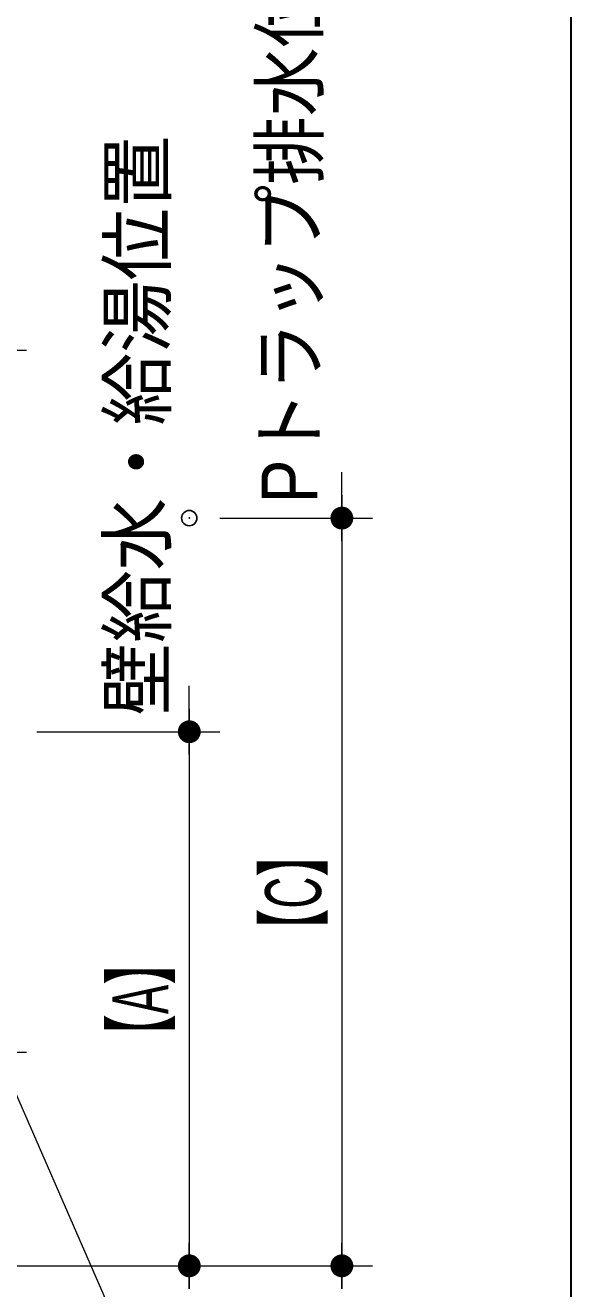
# Model space of a CAD drawing. Units: millimetres, scale not verified. Extents: x -6062 to 6062, y -3045 to 3045.
# Drawn here: x -3375 to -3018, y -2035 to -1207 of the extents above; entities that cross this region are included whole.
import ezdxf
from ezdxf.enums import TextEntityAlignment as Align

# ---------------------------------------------------------------- set-up
doc = ezdxf.new("R2010")
doc.units = ezdxf.units.MM
doc.header["$LTSCALE"] = 20
doc.header["$PDMODE"] = 32
doc.header["$PDSIZE"] = 10
doc.linetypes.add('USER1', pattern=[2.91, 1.76, -0.4, 0.35, -0.4])
for name, color, linetype, lineweight in [('0-0_1図面枠', 7, 'Continuous', 20), ('0-2_2寸法-1', 7, 'Continuous', 15), ('0-3_0', 7, 'Continuous', 25), ('0-5_2寸法-2', 7, 'Continuous', 15), ('0-6_5ボウル・キャビネット', 7, 'Continuous', 15), ('0-8_2寸法-3', 7, 'Continuous', 15)]:
    doc.layers.add(name, color=color, linetype=linetype, lineweight=lineweight)
doc.layers.add('0-4_Defpoints', color=7, linetype='Continuous')
doc.styles.add('ＭＳ Ｐゴシック', font='')
doc.styles.get('ＭＳ Ｐゴシック').set_extended_font_data('MS PGothic')

# ---------------------------------------------------------------- blocks, each defined once
blk = doc.blocks.new('_Dot')
at = {"layer": '0-3_0'}
blk.add_line((-10, 0), (-20, 0), dxfattribs=at)
for points in [[(0, 0), (-10, 0), (-9.92, 1.25)], [(0, 0), (-9.92, -1.25), (-10, 0)], [(0, 0), (-9.92, 1.25), (-9.69, 2.49)], [(0, 0), (-9.69, -2.49), (-9.92, -1.25)], [(0, 0), (-9.69, 2.49), (-9.3, 3.68)], [(0, 0), (-9.3, -3.68), (-9.69, -2.49)], [(0, 0), (-9.3, 3.68), (-8.76, 4.82)], [(0, 0), (-8.76, -4.82), (-9.3, -3.68)], [(0, 0), (-8.76, 4.82), (-8.09, 5.88)], [(0, 0), (-8.09, -5.88), (-8.76, -4.82)], [(0, 0), (-8.09, 5.88), (-7.29, 6.85)], [(0, 0), (-7.29, -6.85), (-8.09, -5.88)], [(0, 0), (-7.29, 6.85), (-6.37, 7.71)], [(0, 0), (-6.37, -7.71), (-7.29, -6.85)], [(0, 0), (-6.37, 7.71), (-5.36, 8.44)], [(0, 0), (-5.36, -8.44), (-6.37, -7.71)], [(0, 0), (-5.36, 8.44), (-4.26, 9.05)], [(0, 0), (-4.26, -9.05), (-5.36, -8.44)], [(0, 0), (-4.26, 9.05), (-3.09, 9.51)], [(0, 0), (-3.09, -9.51), (-4.26, -9.05)], [(0, 0), (-3.09, 9.51), (-1.87, 9.82)], [(0, 0), (-1.87, -9.82), (-3.09, -9.51)], [(0, 0), (-1.87, 9.82), (-0.63, 9.98)], [(0, 0), (-0.63, -9.98), (-1.87, -9.82)], [(0, 0), (-0.63, 9.98), (0.63, 9.98)], [(0, 0), (0.63, -9.98), (-0.63, -9.98)], [(0, 0), (0.63, 9.98), (1.87, 9.82)], [(0, 0), (1.87, 9.82), (3.09, 9.51)], [(0, 0), (3.09, 9.51), (4.26, 9.05)], [(0, 0), (4.26, 9.05), (5.36, 8.44)], [(0, 0), (5.36, 8.44), (6.37, 7.71)], [(0, 0), (6.37, 7.71), (7.29, 6.85)], [(0, 0), (7.29, 6.85), (8.09, 5.88)], [(0, 0), (8.09, 5.88), (8.76, 4.82)], [(0, 0), (8.76, 4.82), (9.3, 3.68)], [(0, 0), (9.3, 3.68), (9.69, 2.49)], [(0, 0), (9.69, 2.49), (9.92, 1.25)], [(0, 0), (9.92, 1.25), (10, 0)], [(0, 0), (1.87, -9.82), (0.63, -9.98)], [(0, 0), (3.09, -9.51), (1.87, -9.82)], [(0, 0), (4.26, -9.05), (3.09, -9.51)], [(0, 0), (5.36, -8.44), (4.26, -9.05)], [(0, 0), (6.37, -7.71), (5.36, -8.44)], [(0, 0), (7.29, -6.85), (6.37, -7.71)], [(0, 0), (8.09, -5.88), (7.29, -6.85)], [(0, 0), (8.76, -4.82), (8.09, -5.88)], [(0, 0), (9.3, -3.68), (8.76, -4.82)], [(0, 0), (9.69, -2.49), (9.3, -3.68)], [(0, 0), (9.92, -1.25), (9.69, -2.49)], [(0, 0), (10, 0), (9.92, -1.25)]]:
    blk.add_solid(points, dxfattribs=at)

msp = doc.modelspace()

# ---------------------------------------------------------------- linework, layer by layer
at = {"layer": '0-0_1図面枠', "lineweight": 30}
msp.add_line((-3017.5, 1750), (-3017.5, -2420), dxfattribs=at)
at = {"layer": '0-2_2寸法-1'}
for p, q in [((-3247.5, -1530), (-3147.5, -1530)), ((-3167.5, -1545.01), (-3167.5, -2004.99)), ((-3367.5, -1670), (-3247.5, -1670)), ((-3267.5, -1685.01), (-3267.5, -2004.99)), ((-3397.5, -2020), (-3247.5, -2020)), ((-3247.5, -2020), (-3147.5, -2020))]:
    msp.add_line(p, q, dxfattribs=at)
at = {"layer": '0-4_Defpoints'}
for p in [(-3267.5, -1530), (-3267.5, -2020), (-3167.5, -2020)]:
    msp.add_point(p, dxfattribs=at)
at = {"layer": '0-5_2寸法-2'}
for p, q in [((-3167.5, -1514.99), (-3167.5, -1499.99)), ((-3247.5, -1530), (-3147.5, -1530)), ((-3167.5, -1530), (-3167.5, -2020)), ((-3267.5, -1654.99), (-3267.5, -1639.99)), ((-3367.5, -1670), (-3247.5, -1670)), ((-3267.5, -1670), (-3267.5, -2020)), ((-3397.5, -2020), (-3247.5, -2020)), ((-3247.5, -2020), (-3147.5, -2020))]:
    msp.add_line(p, q, dxfattribs=at)
at = {"layer": '0-6_5ボウル・キャビネット', "linetype": 'USER1'}
for p, q in [((-3467.5, -1420), (-3367.5, -1420)), ((-3467.5, -1880), (-3367.5, -1880))]:
    msp.add_line(p, q, dxfattribs=at)
at = {"layer": '0-8_2寸法-3'}
msp.add_lwpolyline([(-3605.69, -2420), (-3157.5, -2420), (-3478.25, -1684.9)], dxfattribs=at)

# ---------------------------------------------------------------- block references
at = {"layer": '0-2_2寸法-1', "xscale": 0.7503418, "yscale": 0.7503418}
for p, rotation in [((-3167.5, -1530), 90), ((-3267.5, -1670), 90), ((-3267.5, -2020), 270), ((-3167.5, -2020), 270)]:
    msp.add_blockref('_Dot', p, dxfattribs=dict(at, rotation=rotation))
at = {"layer": '0-5_2寸法-2', "xscale": 0.7503418, "yscale": 0.7503418}
for p, rotation in [((-3167.5, -1530), 270), ((-3267.5, -1670), 270), ((-3267.5, -2020), 90), ((-3167.5, -2020), 90)]:
    msp.add_blockref('_Dot', p, dxfattribs=dict(at, rotation=rotation))

# ---------------------------------------------------------------- texts
at = {"layer": '0-2_2寸法-1', "style": 'ＭＳ Ｐゴシック', "width": 0.6}
for s, height, p in [('【C】', 36.66, (-3170.13, -1815.83)), ('【A】', 36.69, (-3270.13, -1885.05))]:
    msp.add_text(s, height=height, rotation=90, dxfattribs=at).set_placement(p, align=Align.BOTTOM_LEFT)
at = {"layer": '0-5_2寸法-2', "style": 'ＭＳ Ｐゴシック'}
for s, width, p in [('Pトラップ排水位置', 0.9, (-3172.48, -1520.42)), ('壁給水・給湯位置', 0.95, (-3272.38, -1659.36))]:
    msp.add_text(s, height=36.66, rotation=90, dxfattribs=dict(at, width=width)).set_placement(p, align=Align.BOTTOM_LEFT)

doc.saveas('drawing.dxf')
